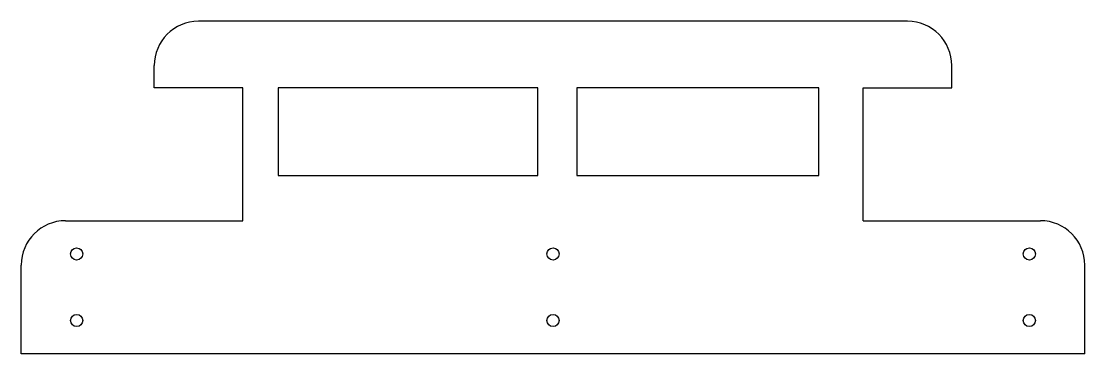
# Model space of a CAD drawing. Header units: millimetres. Extents: x -120 to 120, y -135 to -60.
import ezdxf

# ---------------------------------------------------------------- set-up
doc = ezdxf.new("R2010")
doc.units = ezdxf.units.MM

msp = doc.modelspace()

# ---------------------------------------------------------------- linework, layer by layer
at = {"color": 7, "linetype": 'Continuous', "lineweight": 25}
for p, q in [((80, -60), (-80, -60)), ((-90, -75), (-90, -70)), ((90, -75), (90, -70)), ((-70, -75), (-90, -75)), ((-70, -105), (-70, -75)), ((-62, -75), (-62, -94.8)), ((-3.4, -75), (-62, -75)), ((-3.4, -94.8), (-3.4, -75)), ((5.4, -75), (5.4, -94.8)), ((60, -75), (5.4, -75)), ((60, -94.8), (60, -75)), ((70, -105), (70, -75)), ((70, -75), (90, -75)), ((-62, -94.8), (-3.4, -94.8)), ((5.4, -94.8), (60, -94.8)), ((-110, -105), (-70, -105)), ((70, -105), (110, -105)), ((-120, -135), (-120, -115)), ((120, -135), (120, -115)), ((120, -135), (-120, -135))]:
    msp.add_line(p, q, dxfattribs=at)
for centre in [(-107.5, -112.5), (0, -112.5), (107.5, -112.5), (-107.5, -127.5), (0, -127.5), (107.5, -127.5)]:
    msp.add_circle(centre, 1.38, dxfattribs=at)
for centre, start, end in [((-80, -70), 90, 180), ((80, -70), 0, 90), ((-110, -115), 90, 180), ((110, -115), 0, 90)]:
    msp.add_arc(centre, 10, start, end, dxfattribs=at)

doc.saveas('drawing.dxf')
